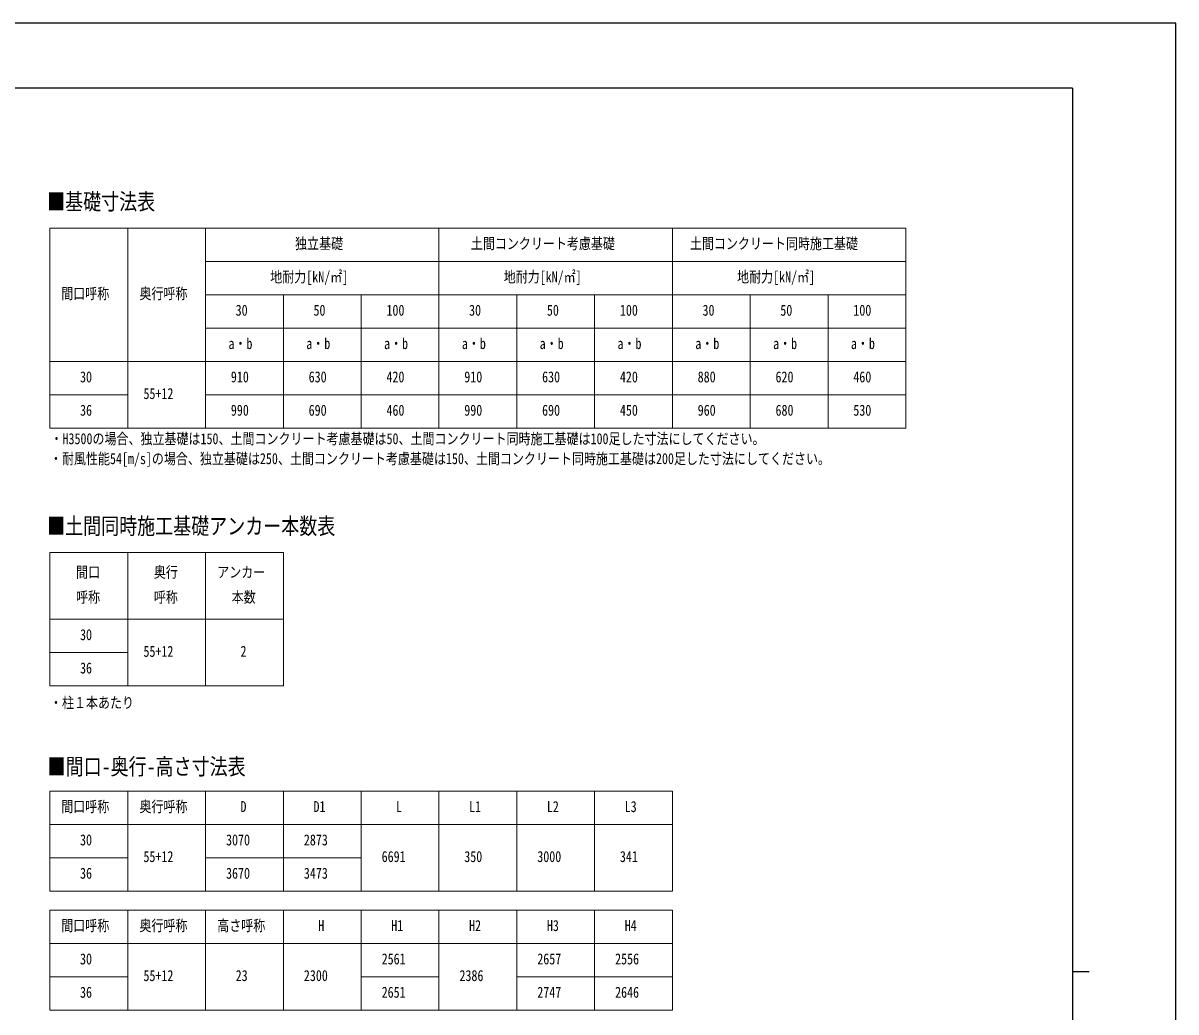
# Model space of a CAD drawing. Units: millimetres, scale not verified. Extents: x -12615 to 12615, y -8910 to 8910.
# Drawn here: x 2243 to 12615, y 10 to 8910 of the extents above; entities that cross this region are included whole.
import ezdxf
from ezdxf.enums import TextEntityAlignment as Align

# ---------------------------------------------------------------- set-up
doc = ezdxf.new("R2010")
doc.units = ezdxf.units.MM
doc.header["$LTSCALE"] = 40
doc.layers.add('0-1_TABLE1', color=7, linetype='Continuous', lineweight=18)
doc.layers.add('0-2_USER1', color=3, linetype='Continuous')
doc.layers.add('0-7_YKK_ZWAK', color=7, linetype='Continuous')
doc.styles.add('ＭＳ ゴシック', font='')
doc.styles.get('ＭＳ ゴシック').set_extended_font_data('MS Gothic')

msp = doc.modelspace()

# ---------------------------------------------------------------- linework, layer by layer
at = {"layer": '0-1_TABLE1'}
for p, q in [((2485.06, 7064), (10185.06, 7064)), ((2485.06, 7064), (2485.06, 5264)), ((3185.06, 7064), (3185.06, 5264)), ((3885.06, 7064), (3885.06, 5264)), ((5985.06, 7064), (5985.06, 5264)), ((8085.06, 7064), (8085.06, 5264)), ((3885.06, 6764), (10185.06, 6764)), ((3885.06, 6464), (10185.06, 6464)), ((4585.06, 6464), (4585.06, 5264)), ((5285.06, 6464), (5285.06, 5264)), ((6685.06, 6464), (6685.06, 5264)), ((7385.06, 6464), (7385.06, 5264)), ((8785.06, 6464), (8785.06, 5264)), ((9485.06, 6464), (9485.06, 5264)), ((3885.06, 6164), (10185.06, 6164)), ((2485.06, 5864), (10185.06, 5864)), ((2485.06, 5564), (3185.06, 5564)), ((3885.06, 5564), (10185.06, 5564)), ((2485.06, 4144), (4585.06, 4144)), ((2485.06, 4144), (2485.06, 2944)), ((3185.06, 4144), (3185.06, 2944)), ((3885.06, 4144), (3885.06, 2944)), ((4585.06, 4144), (4585.06, 2944)), ((2485.06, 3544), (4585.06, 3544)), ((2485.06, 3244), (3185.06, 3244)), ((2485.06, 1997), (8085.06, 1997)), ((2485.06, 1997), (2485.06, 1097)), ((3185.06, 1997), (3185.06, 1097)), ((3885.06, 1997), (3885.06, 1097)), ((4585.06, 1997), (4585.06, 1097)), ((5285.06, 1997), (5285.06, 1097)), ((5985.06, 1997), (5985.06, 1097)), ((6685.06, 1997), (6685.06, 1097)), ((7385.06, 1997), (7385.06, 1097)), ((8085.06, 1997), (8085.06, 1097)), ((2485.06, 1697), (8085.06, 1697)), ((2485.06, 1397), (3185.06, 1397)), ((3885.06, 1397), (5285.06, 1397)), ((2485.06, 1097), (8085.06, 1097)), ((2485.06, 926), (8085.06, 926)), ((2485.06, 926), (2485.06, 26)), ((3185.06, 926), (3185.06, 26)), ((3885.06, 926), (3885.06, 26)), ((4585.06, 926), (4585.06, 26)), ((5285.06, 926), (5285.06, 26)), ((5985.06, 926), (5985.06, 26)), ((6685.06, 926), (6685.06, 26)), ((7385.06, 926), (7385.06, 26)), ((8085.06, 926), (8085.06, 26)), ((2485.06, 626), (8085.06, 626)), ((2485.06, 326), (3185.06, 326)), ((5285.06, 326), (5985.06, 326)), ((6685.06, 326), (8085.06, 326)), ((2485.06, 26), (8085.06, 26))]:
    msp.add_line(p, q, dxfattribs=at)
for points in [[(10185.06, 7064), (10185.06, 6464), (10185.06, 5264)], [(2485.06, 5264), (3185.06, 5264), (3885.06, 5264), (10185.06, 5264)], [(2485.06, 2944), (3885.06, 2944), (4585.06, 2944)]]:
    msp.add_lwpolyline(points, dxfattribs=at)
at = {"layer": '0-7_YKK_ZWAK'}
for p, q in [((11685.06, 8325), (-11714.94, 8325)), ((11685.06, 8325), (11685.06, -7575)), ((11685.06, 375), (11835.06, 375))]:
    msp.add_line(p, q, dxfattribs=at)
msp.add_lwpolyline([(-12615, -8910), (12615, -8910), (12615, 8910), (-12615, 8910)], close=True, dxfattribs=at)

# ---------------------------------------------------------------- texts
at = {"layer": '0-1_TABLE1', "style": 'ＭＳ ゴシック', "width": 0.8}
for s, p in [('独立基礎', (4690.26, 6846.5)), ('土間コンクリート考慮基礎', (6271.86, 6846.5)), ('土間コンクリート同時施工基礎', (8242.26, 6846.5)), ('地耐力[kN/㎡]', (4467.06, 6546.5)), ('地耐力[kN/㎡]', (6567.06, 6546.5)), ('地耐力[kN/㎡]', (8667.06, 6546.5)), ('間口呼称', (2586.66, 6396.5)), ('奥行呼称', (3290.26, 6396.5)), ('30', (4155.86, 6246.5)), ('50', (4855.86, 6246.5)), ('100', (5512.66, 6246.5)), ('30', (6255.86, 6246.5)), ('50', (6955.86, 6246.5)), ('100', (7612.66, 6246.5)), ('30', (8355.86, 6246.5)), ('50', (9055.86, 6246.5)), ('100', (9712.66, 6246.5)), ('a・b', (4091.06, 5946.5)), ('a・b', (4791.06, 5946.5)), ('a・b', (5491.06, 5946.5)), ('a・b', (6191.06, 5946.5)), ('a・b', (6891.06, 5946.5)), ('a・b', (7591.06, 5946.5)), ('a・b', (8291.06, 5946.5)), ('a・b', (8991.06, 5946.5)), ('a・b', (9691.06, 5946.5)), ('30', (2755.86, 5646.5)), ('910', (4112.66, 5646.5)), ('630', (4812.66, 5646.5)), ('420', (5512.66, 5646.5)), ('910', (6212.66, 5646.5)), ('630', (6912.66, 5646.5)), ('420', (7612.66, 5646.5)), ('880', (8312.66, 5646.5)), ('620', (9012.66, 5646.5)), ('460', (9712.66, 5646.5)), ('55+12', (3326.26, 5496.5)), ('36', (2755.86, 5346.5)), ('990', (4112.66, 5346.5)), ('690', (4812.66, 5346.5)), ('460', (5512.66, 5346.5)), ('990', (6212.66, 5346.5)), ('690', (6912.66, 5346.5)), ('450', (7612.66, 5346.5)), ('960', (8312.66, 5346.5)), ('680', (9012.66, 5346.5)), ('530', (9712.66, 5346.5)), ('間口', (2719.86, 3889)), ('奥行', (3419.86, 3889)), ('アンカー', (3990.26, 3889)), ('呼称', (2719.86, 3664)), ('呼称', (3419.86, 3664)), ('本数', (4119.86, 3664)), ('30', (2755.86, 3326.5)), ('55+12', (3326.26, 3176.5)), ('2', (4199.06, 3176.5)), ('36', (2755.86, 3026.5)), ('間口呼称', (2586.66, 1779.5)), ('奥行呼称', (3290.26, 1779.5)), ('D', (4199.06, 1779.5)), ('D1', (4855.86, 1779.5)), ('L', (5599.06, 1779.5)), ('L1', (6255.86, 1779.5)), ('L2', (6955.86, 1779.5)), ('L3', (7655.86, 1779.5)), ('30', (2755.86, 1479.5)), ('3070', (4069.46, 1479.5)), ('2873', (4769.46, 1479.5)), ('55+12', (3326.26, 1329.5)), ('6691', (5469.46, 1329.5)), ('350', (6212.66, 1329.5)), ('3000', (6869.46, 1329.5)), ('341', (7612.66, 1329.5)), ('36', (2755.86, 1179.5)), ('3670', (4069.46, 1179.5)), ('3473', (4769.46, 1179.5)), ('間口呼称', (2586.66, 708.5)), ('奥行呼称', (3290.26, 708.5)), ('高さ呼称', (3990.26, 708.5)), ('H', (4899.06, 708.5)), ('H1', (5555.86, 708.5)), ('H2', (6255.86, 708.5)), ('H3', (6955.86, 708.5)), ('H4', (7655.86, 708.5)), ('30', (2755.86, 408.5)), ('2561', (5469.46, 408.5)), ('2657', (6869.46, 408.5)), ('2556', (7569.46, 408.5)), ('55+12', (3326.26, 258.5)), ('23', (4155.86, 258.5)), ('2300', (4769.46, 258.5)), ('2386', (6169.46, 258.5)), ('36', (2755.86, 108.5)), ('2651', (5469.46, 108.5)), ('2747', (6869.46, 108.5)), ('2646', (7569.46, 108.5))]:
    msp.add_text(s, height=98.97, dxfattribs=at).set_placement(p, align=Align.BOTTOM_LEFT)
at = {"layer": '0-2_USER1', "style": 'ＭＳ ゴシック', "width": 0.8}
for s, height, p in [('■基礎寸法表', 148.5, (2459.42, 7184.8)), ('・H3500の場合、独立基礎は150、土間コンクリート考慮基礎は50、土間コンクリート同時施工基礎は100足した寸法にしてください。', 98.97, (2490.23, 5090.07)), ('・耐風性能54[m/s]の場合、独立基礎は250、土間コンクリート考慮基礎は150、土間コンクリート同時施工基礎は200足した寸法にしてください。', 98.97, (2485.06, 4910.7)), ('■土間同時施工基礎アンカー本数表', 148.5, (2459.42, 4264.35)), ('・柱１本あたり', 98.97, (2485.06, 2714.69)), ('■間口-奥行-高さ寸法表', 148.5, (2463.46, 2100.11))]:
    msp.add_text(s, height=height, dxfattribs=at).set_placement(p, align=Align.BOTTOM_LEFT)

doc.saveas('drawing.dxf')
